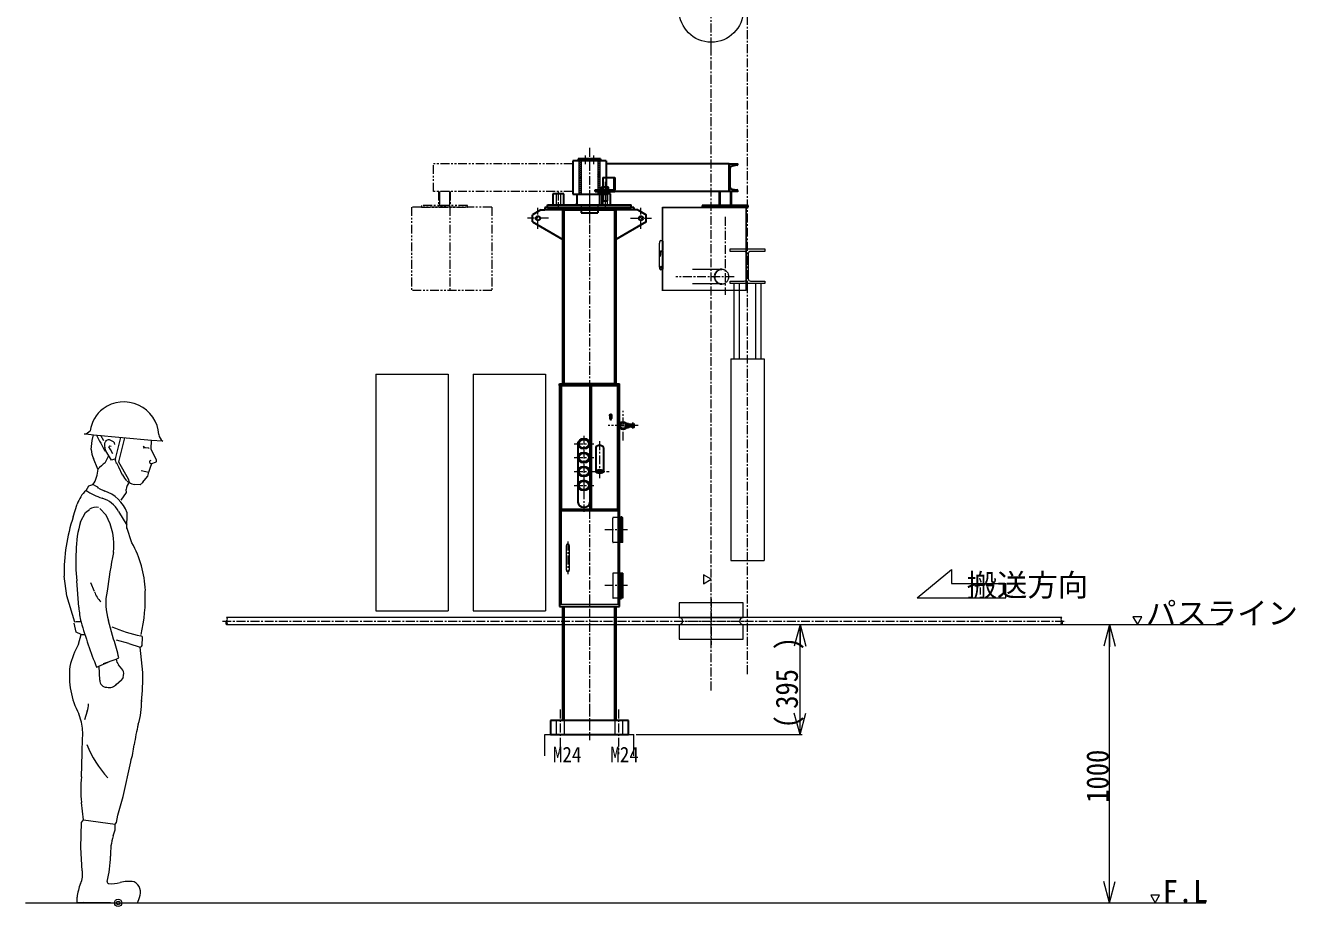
# Model space of a CAD drawing. Header units: millimetres. Extents: x -211 to 45495, y 24 to 52952.
# Drawn here: x -211 to 4352, y 46267 to 49433 of the extents above; entities that cross this region are included whole.
import ezdxf

# ---------------------------------------------------------------- set-up
doc = ezdxf.new("R2010")
doc.units = ezdxf.units.MM
for name, pattern in [('CENTER', [50.7, 31.8, -6.3, 6.3, -6.3]), ('DASHED', [4, 3, -1]), ('PHANTOM', [63.3, 31.8, -6.3, 6.3, -6.3, 6.3, -6.3])]:
    doc.linetypes.add(name, pattern=pattern)
doc.layers.add('Layer2', color=7, linetype='Continuous')
doc.styles.add('ＭＳ 明朝', font='')
doc.styles.get('ＭＳ 明朝').set_extended_font_data('ＭＳ 明朝')
pattern_1 = [(45, (0, 0), (-3.5355339, 3.5355339), [])]
pattern_2 = [(-45, (0, 0), (0.707106781, 0.707106781), [])]
pattern_3 = [(45, (0, 0), (-0.707106781, 0.707106781), [])]

# ---------------------------------------------------------------- blocks, each defined once
blk = doc.blocks.new('BLKF068')
at = {"layer": 'Layer2', "color": 7, "linetype": 'CENTER', "lineweight": 13}
blk.add_line((496.9, 47292.5), (3526.9, 47292.5), dxfattribs=at)
at = {"layer": 'Layer2', "color": 7, "linetype": 'Continuous', "lineweight": 13}
for p, q in [((3511.9, 47305.2), (511.9, 47305.2)), ((511.9, 47279.8), (4091.6, 47279.8))]:
    blk.add_line(p, q, dxfattribs=at)
for centre, start, end in [((516.9, 47286.2), 128.217, 231.783), ((506.9, 47298.9), 308.217, 51.783), ((506.9, 47286.2), 308.217, 51.783), ((3516.9, 47298.9), 128.217, 231.783), ((3516.9, 47286.2), 128.217, 231.783), ((3506.9, 47286.2), 308.217, 51.783)]:
    blk.add_arc(centre, 8.08, start, end, dxfattribs=at)
blk = doc.blocks.new('BLKF070')
at = {"layer": 'Layer2', "color": 7, "linetype": 'CENTER', "lineweight": 13}
for p, q in [((2252.8, 49587), (2252.8, 49847)), ((2382.8, 49717), (2122.8, 49717)), ((2457.8, 49602), (2037.8, 49602)), ((2252.8, 49357), (2252.8, 49617)), ((2382.8, 49487), (2122.8, 49487))]:
    blk.add_line(p, q, dxfattribs=at)
at = {"layer": 'Layer2', "color": 7, "linetype": 'Continuous', "lineweight": 13}
for centre in [(2252.8, 49717), (2252.8, 49487)]:
    blk.add_circle(centre, 115, dxfattribs=at)
blk = doc.blocks.new('BLKF071')
at = {"layer": 'Layer2', "color": 7, "linetype": 'Continuous', "lineweight": 13}
for p, q in [((2367.8, 47357.5), (2137.8, 47357.5)), ((2137.8, 47357.5), (2137.8, 47305.2)), ((2367.8, 47305.2), (2367.8, 47357.5)), ((2137.8, 47305.2), (2367.8, 47305.2)), ((2137.8, 47279.8), (2367.8, 47279.8)), ((2137.8, 47279.8), (2137.8, 47227.5)), ((2367.8, 47227.5), (2367.8, 47279.8)), ((2137.8, 47227.5), (2367.8, 47227.5))]:
    blk.add_line(p, q, dxfattribs=at)
at = {"layer": 'Layer2', "color": 7, "linetype": 'CENTER', "lineweight": 13}
for p, q in [((2252.8, 47372.5), (2252.8, 47207.5)), ((2122.8, 47292.5), (2382.8, 47292.5))]:
    blk.add_line(p, q, dxfattribs=at)
at = {"layer": 'Layer2', "color": 7, "linetype": 'Continuous', "lineweight": 13}
for centre, start, end in [((2137.8, 47292.5), 270, 90), ((2367.8, 47292.5), 90, 270)]:
    blk.add_arc(centre, 12.7, start, end, dxfattribs=at)
blk = doc.blocks.new('FXTIP_ARROW_S')
at = {"color": 0, "linetype": 'Continuous', "lineweight": -2}
for q in [(-1, 0), (-0.966, 0.259), (-0.966, -0.259)]:
    blk.add_line((0, 0), q, dxfattribs=at)
blk = doc.blocks.new('FXTIP_ARROW_E')
at = {"color": 0, "linetype": 'Continuous', "lineweight": -2}
for q in [(-1, 0), (-0.966, 0.259), (-0.966, -0.259)]:
    blk.add_line((0, 0), q, dxfattribs=at)
blk = doc.blocks.new('BLKF073')
at = {"layer": 'Layer2', "color": 6, "linetype": 'Continuous', "lineweight": 13}
for p, q in [((2320.3, 48620.8), (2320.3, 48629.8)), ((2320.3, 48629.8), (2445.3, 48629.8)), ((2371.5, 48620.8), (2320.3, 48620.8)), ((2379.5, 48521.8), (2379.5, 48612.8)), ((2386, 48612.8), (2386, 48521.8)), ((2445.3, 48620.8), (2394, 48620.8)), ((2445.3, 48629.8), (2445.3, 48620.8)), ((2320.3, 48504.8), (2320.3, 48513.8)), ((2320.3, 48513.8), (2371.5, 48513.8)), ((2445.3, 48504.8), (2320.3, 48504.8)), ((2394, 48513.8), (2445.3, 48513.8)), ((2445.3, 48513.8), (2445.3, 48504.8))]:
    blk.add_line(p, q, dxfattribs=at)
for centre, start, end in [((2371.5, 48612.8), 0, 90), ((2394, 48612.8), 90, 180), ((2371.5, 48521.8), 270, 0), ((2394, 48521.8), 180, 270)]:
    blk.add_arc(centre, 8, start, end, dxfattribs=at)
blk = doc.blocks.new('BLKF077')
at = {"layer": 'Layer2', "color": 6, "linetype": 'Continuous', "lineweight": 13}
for p, q in [((1397.8, 48179.8), (1397.8, 47329.8)), ((1397.8, 48179.8), (1657.8, 48179.8)), ((1657.8, 48179.8), (1657.8, 47329.8)), ((1397.8, 47329.8), (1657.8, 47329.8))]:
    blk.add_line(p, q, dxfattribs=at)
blk = doc.blocks.new('BLKF078')
at = {"layer": 'Layer2', "color": 6, "linetype": 'Continuous', "lineweight": 13}
for p, q in [((1047.8, 48179.8), (1047.8, 47329.8)), ((1047.8, 48179.8), (1307.8, 48179.8)), ((1307.8, 48179.8), (1307.8, 47329.8)), ((1047.8, 47329.8), (1307.8, 47329.8))]:
    blk.add_line(p, q, dxfattribs=at)
blk = doc.blocks.new('BLKF080')
at = {"layer": 'Layer2', "color": 7, "linetype": 'Continuous', "lineweight": 13}
for p, q in [((0.1, 47965.7), (8.6, 47965.6)), ((7.7, 47965.6), (22.4, 47976.5)), ((7.7, 47965.6), (33.9, 47961.2)), ((28.7, 47941.6), (33.9, 47961.2)), ((33.9, 47961.2), (242.8, 47941.9)), ((71.6, 47939.7), (60.7, 47958.7)), ((113.1, 47875.2), (132.7, 47952.1)), ((125.8, 47870), (146.3, 47950.8)), ((25.9, 47909.3), (28.7, 47941.6)), ((78.2, 47904.1), (74.5, 47916.5)), ((98.7, 47870.4), (78.2, 47904.1)), ((94.7, 47908.4), (89.1, 47918.6)), ((103.8, 47893.7), (94.7, 47908.4)), ((110.5, 47927.2), (109.4, 47933.2)), ((211.9, 47921.4), (219.2, 47915.9)), ((212.4, 47914.7), (219.2, 47915.9)), ((219.2, 47915.9), (231.2, 47915.1)), ((233.4, 47912.9), (231.2, 47915.1)), ((240.9, 47910.3), (242.8, 47941.9)), ((259.9, 47870.4), (240.9, 47910.3)), ((242.8, 47941.9), (281.4, 47940)), ((50.2, 47838.5), (33.7, 47876.7)), ((76.5, 47860.6), (88.7, 47886.9)), ((113.1, 47875.2), (98.7, 47870.4)), ((124.8, 47845.4), (117.4, 47859.3)), ((125.2, 47863.3), (125.8, 47870)), ((159.3, 47802.5), (125.2, 47863.3)), ((238.7, 47845.9), (243.1, 47858.4)), ((243.1, 47858.4), (257, 47863.8)), ((138.7, 47817.3), (124.8, 47845.4)), ((205.6, 47833.5), (233, 47827.7)), ((210.5, 47789.8), (229.6, 47813.2)), ((229.6, 47813.2), (233, 47827.7)), ((233, 47827.7), (238.7, 47845.9)), ((7.3, 47762.2), (17.8, 47778.3)), ((17.8, 47778.3), (32.1, 47783)), ((45.3, 47775.8), (32.1, 47783)), ((51.6, 47770.5), (74.7, 47759.6)), ((163.2, 47790.9), (159.3, 47802.5)), ((201.9, 47782.4), (181.1, 47783.3)), ((201.9, 47782.4), (212.4, 47791.4)), ((133.7, 47727.4), (152.6, 47754.2)), ((152.6, 47754.2), (151.1, 47765)), ((-38.5, 47666.9), (-24.1, 47712.3)), ((-12.4, 47648.8), (5.3, 47682.8)), ((5.3, 47682.8), (19.8, 47693.9)), ((57, 47696.5), (79.2, 47673.4)), ((124, 47686.3), (154.3, 47636.7)), ((154.1, 47625.5), (155.1, 47681.9)), ((171.9, 47573.6), (154.1, 47628.2)), ((-62, 47383.5), (-70.9, 47453.6)), ((-19.1, 47341.9), (-25.8, 47436.6)), ((37.9, 47398.2), (24.7, 47429.9)), ((-33.5, 47289), (-62, 47383.5)), ((-27.8, 47252.8), (-35.5, 47285.1)), ((106.4, 47227.1), (87.7, 47293.2)), ((-10.2, 47244.5), (-27.8, 47252.8)), ((-19.6, 47209.6), (-10.2, 47244.5)), ((-10.2, 47244.5), (3.4, 47244.7)), ((115.4, 47224.8), (159.6, 47212.8)), ((209.2, 47207.4), (210.5, 47232)), ((161.4, 47211.4), (202, 47199)), ((211.6, 47108.2), (202, 47199)), ((45, 47127), (87.2, 47145.3)), ((45, 47127), (54.7, 47131)), ((56.4, 47080.1), (54.7, 47131)), ((70.3, 47139.5), (115.6, 47155.1)), ((115.6, 47155.1), (124.6, 47160.8)), ((135.3, 47121.4), (124, 47135)), ((134.3, 47080.7), (141.3, 47089.5)), ((141, 47089), (141.7, 47098.4)), ((115.9, 47064.4), (134.6, 47081)), ((-8.5, 46928.7), (-19.1, 46959)), ((2.4, 46939.4), (11.9, 46969.9)), ((-6.1, 46817.4), (-5, 46872.8)), ((-9.2, 46732.5), (-6.1, 46817.4)), ((140, 46661.9), (167.9, 46787.1)), ((-2.4, 46578), (-9.5, 46641.1)), ((121.8, 46595.2), (140, 46661.9)), ((116.8, 46569.3), (121.8, 46595.2)), ((-11.5, 46479.2), (-9.1, 46568.8)), ((-9.1, 46568.8), (-2.4, 46578)), ((-2.4, 46578), (111.8, 46562.2)), ((105, 46520.7), (111.8, 46542.1)), ((111.8, 46562.2), (116.8, 46569.3)), ((111.8, 46542.1), (111.8, 46562.2)), ((-6.1, 46395.7), (-11.5, 46479.2)), ((-24.1, 46283), (-24.9, 46300.4)), ((191.8, 46279), (-2.1, 46281.3)), ((191.8, 46279), (199, 46299.1))]:
    blk.add_line(p, q, dxfattribs=at)
for radius in [13.2, 6.62]:
    blk.add_circle((122.3, 46279.8), radius, dxfattribs=at)
for centre, radius, start, end in [((137.9, 47961.6), 116.5, 126.751, 172.6975), ((143.2, 47953.5), 126.2, 4.0651, 126.4681), ((925.8, 48399.2), 984.1, 206.4981, 210.2562), ((298.7, 47964), 29.6, 183.0521, 236.9176), ((109.3, 47912.2), 83.5, 181.9638, 205.1522), ((99.9, 47924.9), 26.8, 157.3363, 198.3059), ((87.4, 47931.1), 12.7, 72.2391, 152.5226), ((94, 47914.4), 6.39, 61.2805, 139.5063), ((79.6, 47900.6), 44.2, 47.5347, 74.6372), ((129.3, 47771), 104, 120.4894, 139.5205), ((127.1, 47870.4), 14.7, 161.1925, 229.2477), ((242.1, 47865.4), 7.01, 168.3105, 277.555), ((241.9, 47862.3), 8.01, 106.7352, 145.9199), ((256.7, 47867.9), 4.07, 274.4102, 38.8167), ((-55.9, 47842.4), 106.2, 325.9449, 357.9035), ((200.7, 47844), 67.5, 203.2661, 224.9054), ((43.8, 47767.6), 8.4, 20.5099, 79.7601), ((189.8, 47762.7), 38.7, 133.4019, 176.6667), ((166.2, 47808.1), 17.4, 228.8116, 260.0682), ((182.7, 47812.1), 28.8, 227.3935, 266.7741), ((81.1, 47681), 109.8, 132.3078, 163.4522), ((124.2, 47931.3), 205.6, 235.3446, 253.2509), ((34.1, 47636.3), 102.8, 29.1275, 72.5881), ((27.8, 47631.1), 137, 21.7453, 70.8321), ((42.9, 47661.1), 40.2, 77.7672, 125.1216), ((525.4, 47472.1), 596.6, 160.9468, 181.7828), ((329.3, 47543.8), 357.4, 162.828, 180.0077), ((-120.2, 47563.6), 227.7, 353.6744, 28.8445), ((598.3, 47503.6), 627.7, 176.3328, 186.1248), ((-160, 47387.3), 380.7, 2.319, 29.3155), ((1717.2, 47194.9), 1647.3, 167.965, 172.852), ((117.4, 47421.8), 83, 196.5581, 226.6005), ((296.1, 47356.7), 217.8, 168.5283, 196.939), ((-329.6, 47373.4), 549.8, 346.3983, 2.865), ((339.7, 47372.2), 360, 184.8298, 193.3459), ((-21.7, 47169.5), 120.2, 84.702, 95.6259), ((1612.3, 47755.4), 1688.5, 196.033, 201.8521), ((348.4, 47879.6), 656.7, 247.7578, 257.3309), ((-365.7, 47061.2), 500.4, 11.4832, 19.3573), ((204.8, 47233.1), 5.82, 349.286, 94.4415), ((259.6, 47053.4), 320, 150.7957, 166.207), ((201.4, 47207.2), 7.88, 267.3828, 1.8538), ((254.9, 47098.7), 307.6, 174.2224, 207.0201), ((153.1, 47158.9), 37.6, 185.8537, 219.3774), ((120.1, 47104.7), 22.6, 343.8485, 47.6518), ((-892.7, 47102.4), 1104.2, 354.8474, 0.352), ((81.3, 47079.7), 24.9, 179.0376, 270.3591), ((90.4, 47089.4), 35.7, 255.5059, 318.6888), ((-52.8, 46994), 69, 338.2441, 0.64), ((-75.4, 47003.5), 282.5, 343.1322, 0.77), ((-226.6, 46886.7), 222.1, 356.4304, 10.8992), ((896.5, 46744.8), 723.6, 165.8687, 171.7855), ((414.2, 47020.6), 439.5, 202.9711, 221.5064), ((-232.6, 46900.6), 416.2, 344.1762, 352.7724), ((423.5, 46685.7), 435.3, 173.8296, 185.8878), ((302.6, 46456.9), 207.6, 162.0932, 182.6028), ((-367.5, 46461.5), 462.8, 346.8773, 358.2755), ((-82.7, 46382.9), 77.7, 334.3251, 9.4811), ((89.2, 46355.3), 6.04, 170.8427, 264.2899), ((99.7, 46449.6), 100.9, 263.659, 287.2764), ((159.1, 46247.8), 109.5, 79.1332, 105.5731), ((160.5, 46317.3), 42.6, 334.7761, 63.136), ((184.2, 46273.9), 210.8, 159.0881, 172.7824), ((-7.7, 46348.6), 67.6, 255.9699, 274.7412)]:
    blk.add_arc(centre, radius, start, end, dxfattribs=at)
blk = doc.blocks.new('BLKF111')
at = {"layer": 'Layer2', "color": 7, "linetype": 'CENTER', "lineweight": 13}
blk.add_line((1815.3, 48097.2), (1815.3, 46887.2), dxfattribs=at)
at = {"layer": 'Layer2', "color": 3, "linetype": 'Continuous', "lineweight": 25}
for p, q in [((1719.9, 46934.8), (1719.9, 47344.8)), ((1719.9, 47344.8), (1910.6, 47344.8)), ((1910.6, 47344.8), (1910.6, 46934.8)), ((1910.6, 46934.8), (1719.9, 46934.8))]:
    blk.add_line(p, q, dxfattribs=at)
at = {"layer": 'Layer2', "color": 7, "linetype": 'DASHED', "lineweight": 13}
for p, q in [((1725.2, 46934.8), (1725.2, 47344.8)), ((1905.3, 46934.8), (1905.3, 47344.8))]:
    blk.add_line(p, q, dxfattribs=at)
blk = doc.blocks.new('BLKF112')
at = {"layer": 'Layer2', "color": 7, "linetype": 'DASHED', "lineweight": 13}
for p, q in [((1926.3, 47664.8), (1925.8, 47664.3)), ((1925.8, 47664.3), (1925.8, 47647.3)), ((1931.8, 47664.3), (1925.8, 47664.3)), ((1925.8, 47646.8), (1925.8, 47628.8)), ((1931.8, 47664.3), (1931.3, 47664.8)), ((1931.8, 47647.3), (1931.8, 47664.3)), ((1931.8, 47628.8), (1931.8, 47646.8)), ((1925.8, 47628.3), (1925.8, 47611.3)), ((1925.8, 47610.8), (1925.8, 47592.8)), ((1925.8, 47592.3), (1925.8, 47575.3)), ((1931.8, 47611.3), (1931.8, 47628.3)), ((1931.8, 47592.8), (1931.8, 47610.8)), ((1931.8, 47575.3), (1931.8, 47592.3)), ((1925.8, 47575.3), (1926.3, 47574.8)), ((1931.8, 47575.3), (1925.8, 47575.3)), ((1931.3, 47574.8), (1931.8, 47575.3))]:
    blk.add_line(p, q, dxfattribs=at)
at = {"layer": 'Layer2', "color": 7, "linetype": 'Continuous', "lineweight": 13}
for p, q in [((1925.8, 47647.3), (1925.8, 47646.8)), ((1931.8, 47646.8), (1931.8, 47647.3)), ((1925.8, 47628.8), (1925.8, 47628.3)), ((1925.8, 47611.3), (1925.8, 47610.8)), ((1925.8, 47592.8), (1925.8, 47592.3)), ((1931.8, 47628.3), (1931.8, 47628.8)), ((1931.8, 47610.8), (1931.8, 47611.3)), ((1931.8, 47592.3), (1931.8, 47592.8))]:
    blk.add_line(p, q, dxfattribs=at)
at = {"layer": 'Layer2', "color": 7, "linetype": 'CENTER', "lineweight": 13}
blk.add_line((1928.8, 47669.3), (1928.8, 47570.3), dxfattribs=at)
blk = doc.blocks.new('BLKF113')
at = {"layer": 'Layer2', "color": 7, "linetype": 'Continuous', "lineweight": 13}
for p, q in [((1898.8, 47576.8), (1898.8, 47662.8)), ((1922.3, 47664.8), (1900.8, 47664.8)), ((1922.3, 47664.8), (1922.3, 47646.8)), ((1922.3, 47646.8), (1934.8, 47646.8)), ((1934.8, 47628.8), (1934.8, 47646.8)), ((1922.3, 47628.8), (1922.3, 47610.8)), ((1934.8, 47628.8), (1922.3, 47628.8)), ((1922.3, 47610.8), (1934.8, 47610.8)), ((1934.8, 47592.8), (1922.3, 47592.8)), ((1922.3, 47592.8), (1922.3, 47574.8)), ((1934.8, 47592.8), (1934.8, 47610.8)), ((1922.3, 47574.8), (1900.8, 47574.8))]:
    blk.add_line(p, q, dxfattribs=at)
at = {"layer": 'Layer2', "color": 7, "linetype": 'DASHED', "lineweight": 13}
for p, q in [((1922.8, 47646.8), (1922.8, 47628.8)), ((1923.6, 47628.8), (1923.6, 47646.8)), ((1925.8, 47646.8), (1925.8, 47628.8)), ((1931.8, 47628.8), (1931.8, 47646.8)), ((1922.8, 47610.8), (1922.8, 47592.8)), ((1923.6, 47592.8), (1923.6, 47610.8)), ((1925.8, 47610.8), (1925.8, 47592.8)), ((1931.8, 47592.8), (1931.8, 47610.8))]:
    blk.add_line(p, q, dxfattribs=at)
at = {"layer": 'Layer2', "color": 7, "linetype": 'CENTER', "lineweight": 13}
for p, q in [((1928.8, 47628.8), (1928.8, 47646.8)), ((1928.8, 47592.8), (1928.8, 47610.8))]:
    blk.add_line(p, q, dxfattribs=at)
at = {"layer": 'Layer2', "color": 7, "linetype": 'Continuous', "lineweight": 13}
for centre, start, end in [((1900.8, 47662.8), 90, 180), ((1900.8, 47576.8), 180, 270)]:
    blk.add_arc(centre, 2, start, end, dxfattribs=at)
blk = doc.blocks.new('BLKF114')
at = {"layer": 'Layer2', "color": 7, "linetype": 'DASHED', "lineweight": 13}
for p, q in [((1925.8, 47464.3), (1926.3, 47464.8)), ((1925.8, 47447.3), (1925.8, 47464.3)), ((1931.8, 47464.3), (1925.8, 47464.3)), ((1931.3, 47464.8), (1931.8, 47464.3)), ((1931.8, 47464.3), (1931.8, 47447.3)), ((1925.8, 47428.8), (1925.8, 47446.8)), ((1925.8, 47411.3), (1925.8, 47428.3)), ((1925.8, 47392.8), (1925.8, 47410.8)), ((1931.8, 47446.8), (1931.8, 47428.8)), ((1931.8, 47428.3), (1931.8, 47411.3)), ((1931.8, 47410.8), (1931.8, 47392.8)), ((1925.8, 47375.3), (1925.8, 47392.3)), ((1926.3, 47374.8), (1925.8, 47375.3)), ((1931.8, 47375.3), (1925.8, 47375.3)), ((1931.8, 47375.3), (1931.3, 47374.8)), ((1931.8, 47392.3), (1931.8, 47375.3))]:
    blk.add_line(p, q, dxfattribs=at)
at = {"layer": 'Layer2', "color": 7, "linetype": 'CENTER', "lineweight": 13}
blk.add_line((1928.8, 47370.3), (1928.8, 47469.3), dxfattribs=at)
at = {"layer": 'Layer2', "color": 7, "linetype": 'Continuous', "lineweight": 13}
for p, q in [((1925.8, 47446.8), (1925.8, 47447.3)), ((1925.8, 47428.3), (1925.8, 47428.8)), ((1925.8, 47410.8), (1925.8, 47411.3)), ((1931.8, 47447.3), (1931.8, 47446.8)), ((1931.8, 47428.8), (1931.8, 47428.3)), ((1931.8, 47411.3), (1931.8, 47410.8)), ((1925.8, 47392.3), (1925.8, 47392.8)), ((1931.8, 47392.8), (1931.8, 47392.3))]:
    blk.add_line(p, q, dxfattribs=at)
blk = doc.blocks.new('BLKF115')
at = {"layer": 'Layer2', "color": 7, "linetype": 'Continuous', "lineweight": 13}
for p, q in [((1898.8, 47462.8), (1898.8, 47376.8)), ((1922.3, 47464.8), (1900.8, 47464.8)), ((1922.3, 47446.8), (1922.3, 47464.8)), ((1934.8, 47446.8), (1922.3, 47446.8)), ((1922.3, 47428.8), (1934.8, 47428.8)), ((1922.3, 47410.8), (1922.3, 47428.8)), ((1934.8, 47410.8), (1922.3, 47410.8)), ((1934.8, 47446.8), (1934.8, 47428.8)), ((1934.8, 47410.8), (1934.8, 47392.8)), ((1922.3, 47374.8), (1900.8, 47374.8)), ((1922.3, 47392.8), (1934.8, 47392.8)), ((1922.3, 47374.8), (1922.3, 47392.8))]:
    blk.add_line(p, q, dxfattribs=at)
at = {"layer": 'Layer2', "color": 7, "linetype": 'DASHED', "lineweight": 13}
for p, q in [((1922.8, 47428.8), (1922.8, 47446.8)), ((1922.8, 47392.8), (1922.8, 47410.8)), ((1923.6, 47446.8), (1923.6, 47428.8)), ((1923.6, 47410.8), (1923.6, 47392.8)), ((1925.8, 47428.8), (1925.8, 47446.8)), ((1925.8, 47392.8), (1925.8, 47410.8)), ((1931.8, 47446.8), (1931.8, 47428.8)), ((1931.8, 47410.8), (1931.8, 47392.8))]:
    blk.add_line(p, q, dxfattribs=at)
at = {"layer": 'Layer2', "color": 7, "linetype": 'CENTER', "lineweight": 13}
for p, q in [((1928.8, 47446.8), (1928.8, 47428.8)), ((1928.8, 47410.8), (1928.8, 47392.8))]:
    blk.add_line(p, q, dxfattribs=at)
at = {"layer": 'Layer2', "color": 7, "linetype": 'Continuous', "lineweight": 13}
for centre, start, end in [((1900.8, 47462.8), 90, 180), ((1900.8, 47376.8), 180, 270)]:
    blk.add_arc(centre, 2, start, end, dxfattribs=at)
blk = doc.blocks.new('BLKF116')
at = {"layer": 'Layer2', "color": 7, "linetype": 'CENTER', "lineweight": 13}
blk.add_line((1815.3, 48817.5), (1815.3, 48097.2), dxfattribs=at)
at = {"layer": 'Layer2', "color": 3, "linetype": 'Continuous', "lineweight": 25}
for p, q in [((1719.9, 48144.8), (1719.9, 48769.8)), ((1719.9, 48769.8), (1910.6, 48769.8)), ((1910.6, 48769.8), (1910.6, 48144.8)), ((1910.6, 48144.8), (1719.9, 48144.8))]:
    blk.add_line(p, q, dxfattribs=at)
at = {"layer": 'Layer2', "color": 7, "linetype": 'DASHED', "lineweight": 13}
for p, q in [((1725.2, 48144.8), (1725.2, 48769.8)), ((1905.3, 48144.8), (1905.3, 48769.8))]:
    blk.add_line(p, q, dxfattribs=at)
blk = doc.blocks.new('BLKF117')
at = {"layer": 'Layer2', "color": 3, "linetype": 'Continuous', "lineweight": 25}
for p, q in [((1950, 47987.3), (1950, 48002.3)), ((1950, 48002.3), (1955.9, 48002.3)), ((1955.9, 47998.6), (1950, 47998.6)), ((1955.9, 48002.3), (1956.5, 48001.3)), ((1956.5, 48001.3), (1956.5, 47988.3)), ((1955.9, 47991.1), (1950, 47991.1)), ((1955.9, 47987.3), (1950, 47987.3)), ((1956.5, 47988.3), (1955.9, 47987.3))]:
    blk.add_line(p, q, dxfattribs=at)
at = {"layer": 'Layer2', "color": 7, "linetype": 'CENTER', "lineweight": 13}
blk.add_line((1958.5, 47994.8), (1948, 47994.8), dxfattribs=at)
at = {"layer": 'Layer2', "color": 3, "linetype": 'Continuous', "lineweight": 25}
for centre, radius, start, end in [((1953.2, 48000.5), 3.32, 325.6158, 34.3842), ((1944.1, 47994.8), 12.4, 342.412, 17.588), ((1953.2, 47989.2), 3.32, 325.6158, 34.3842)]:
    blk.add_arc(centre, radius, start, end, dxfattribs=at)
blk = doc.blocks.new('BLKF118')
at = {"layer": 'Layer2', "color": 3, "linetype": 'Continuous', "lineweight": 25}
for p, q in [((1945, 47998.8), (1943.8, 47997.6)), ((1943.8, 47997.6), (1943.8, 47992)), ((1968.8, 47998.8), (1945, 47998.8)), ((1945, 47998.8), (1945, 47990.8)), ((1967.2, 47998.8), (1967.2, 47990.8)), ((1973.7, 48002.3), (1968.8, 48002.3)), ((1968.8, 48002.3), (1968.8, 47987.3)), ((1973.7, 47998.6), (1968.8, 47998.6)), ((1973.7, 48002.3), (1974.3, 48001.3)), ((1974.3, 48001.3), (1974.3, 47988.3)), ((1945, 47990.8), (1943.8, 47992)), ((1968.8, 47990.8), (1945, 47990.8)), ((1973.7, 47991.1), (1968.8, 47991.1)), ((1973.7, 47987.3), (1968.8, 47987.3)), ((1974.3, 47988.3), (1973.7, 47987.3))]:
    blk.add_line(p, q, dxfattribs=at)
at = {"layer": 'Layer2', "color": 7, "linetype": 'DASHED', "lineweight": 13}
for p, q in [((1967.2, 47998), (1944.2, 47998)), ((1968.8, 47998.8), (1967.2, 47998)), ((1967.2, 47991.6), (1944.2, 47991.6)), ((1968.8, 47990.8), (1967.2, 47991.6))]:
    blk.add_line(p, q, dxfattribs=at)
at = {"layer": 'Layer2', "color": 7, "linetype": 'CENTER', "lineweight": 13}
blk.add_line((1976.3, 47994.8), (1941.8, 47994.8), dxfattribs=at)
at = {"layer": 'Layer2', "color": 3, "linetype": 'Continuous', "lineweight": 25}
for centre, radius, start, end in [((1971, 48000.5), 3.32, 325.6158, 34.3842), ((1961.9, 47994.8), 12.4, 342.412, 17.588), ((1971, 47989.2), 3.32, 325.6158, 34.3842)]:
    blk.add_arc(centre, radius, start, end, dxfattribs=at)
blk = doc.blocks.new('BLKF119')
at = {"layer": 'Layer2', "color": 7, "linetype": 'CENTER', "lineweight": 13}
for p, q in [((2000.3, 48702.3), (2000.3, 48777.3)), ((1962.8, 48739.8), (2037.8, 48739.8))]:
    blk.add_line(p, q, dxfattribs=at)
at = {"layer": 'Layer2', "color": 3, "linetype": 'Continuous', "lineweight": 25}
for p, q in [((2019.3, 48727.3), (1910.6, 48664)), ((1989.3, 48769.8), (1975.3, 48769.8)), ((1989.3, 48769.8), (2019.3, 48752.3)), ((2019.3, 48727.3), (2019.3, 48752.3))]:
    blk.add_line(p, q, dxfattribs=at)
blk.add_circle((2000.3, 48739.8), 7.5, dxfattribs=at)
blk = doc.blocks.new('BLKF121')
at = {"layer": 'Layer2', "color": 7, "linetype": 'PHANTOM', "lineweight": 13}
for p, q in [((1376.9, 48785.8), (1211.9, 48785.8)), ((1211.9, 48785.8), (1211.9, 48779.8)), ((1211.9, 48779.8), (1376.9, 48779.8)), ((1376.9, 48779.8), (1376.9, 48785.8))]:
    blk.add_line(p, q, dxfattribs=at)
blk = doc.blocks.new('BLKF120')
at = {"layer": 'Layer2', "color": 7, "linetype": 'PHANTOM', "lineweight": 13}
for p, q in [((1755.3, 48935.8), (1255.2, 48935.8)), ((1255.2, 48835.8), (1255.2, 48935.8)), ((1755.3, 48835.8), (1255.2, 48835.8)), ((1273, 48835.8), (1273, 48785.8)), ((1315.7, 48835.8), (1315.7, 48785.8)), ((1464.5, 48779.8), (1176.4, 48779.8)), ((1176.4, 48779.8), (1176.4, 48479.8)), ((1273, 48785.8), (1315.7, 48785.8)), ((1314.5, 48779.8), (1314.5, 48479.8)), ((1464.5, 48779.8), (1464.5, 48479.8)), ((1464.5, 48479.8), (1176.4, 48479.8))]:
    blk.add_line(p, q, dxfattribs=at)
at = {"layer": 'Layer2', "color": 7, "linetype": 'DASHED', "lineweight": 13}
for p, q in [((1276.5, 48835.8), (1276.5, 48785.8)), ((1312.2, 48835.8), (1312.2, 48785.8))]:
    blk.add_line(p, q, dxfattribs=at)
at = {"layer": 'Layer2', "color": 7, "linetype": 'PHANTOM', "lineweight": 13}
blk.add_blockref('BLKF121', (0, 0), dxfattribs=at)
blk = doc.blocks.new('BLKF122')
at = {"layer": 'Layer2', "color": 3, "linetype": 'Continuous', "lineweight": 25}
for p, q in [((1883.9, 48851.8), (1858.9, 48851.8)), ((1858.9, 48851.8), (1858.9, 48841.8)), ((1883.9, 48841.8), (1858.9, 48841.8)), ((1863.9, 48841.8), (1863.9, 48801.8)), ((1878.9, 48841.8), (1878.9, 48801.8)), ((1883.9, 48841.8), (1883.9, 48851.8)), ((1863.9, 48801.8), (1878.9, 48801.8))]:
    blk.add_line(p, q, dxfattribs=at)
at = {"layer": 'Layer2', "color": 7, "linetype": 'CENTER', "lineweight": 13}
blk.add_line((1871.4, 48861.8), (1871.4, 48791.8), dxfattribs=at)
blk = doc.blocks.new('BLKF123')
at = {"layer": 'Layer2', "color": 6, "linetype": 'Continuous', "lineweight": 20}
for p, q in [((2077.8, 48479.8), (2077.8, 48779.8)), ((2077.8, 48779.8), (2377.8, 48779.8)), ((2078.8, 48480.8), (2078.8, 48778.8)), ((2078.8, 48778.8), (2376.8, 48778.8)), ((2376.8, 48778.8), (2376.8, 48480.8)), ((2377.8, 48779.8), (2377.8, 48479.8)), ((2066.8, 48606.9), (2066.8, 48650.8)), ((2072, 48659.8), (2076.8, 48659.8)), ((2078.8, 48657.8), (2078.8, 48624.6)), ((2066.8, 48601.8), (2066.8, 48606.9)), ((2066.8, 48563.8), (2066.8, 48600.6)), ((2068.1, 48603.7), (2068.6, 48603.9)), ((2068.7, 48606.5), (2070.4, 48607)), ((2070.4, 48622.4), (2070.4, 48607)), ((2070.4, 48622.4), (2076.5, 48622.4)), ((2070.4, 48604.2), (2070.4, 48607)), ((2070.6, 48604.3), (2070.6, 48622.4)), ((2070.6, 48620.7), (2076.5, 48620.7)), ((2078.6, 48622.6), (2078.6, 48623.7)), ((2078.6, 48622.6), (2078.6, 48563.8)), ((2073.2, 48566.6), (2069.9, 48564.3)), ((2076.6, 48554.8), (2072, 48554.8)), ((2078.6, 48563.8), (2078.6, 48557.8)), ((2078.6, 48557.8), (2078.6, 48556.8)), ((2377.8, 48479.8), (2077.8, 48479.8)), ((2376.8, 48480.8), (2078.8, 48480.8))]:
    blk.add_line(p, q, dxfattribs=at)
for centre, radius, start, end in [((2376.8, 48778.8), 0.25, 0, 180), ((2376.8, 48778.8), 0.25, 180, 0), ((2377.8, 48779.8), 0.25, 0, 180), ((2377.8, 48779.8), 0.25, 180, 0), ((2081.8, 48650.8), 15, 152.9643, 180), ((2072, 48655.8), 4, 90, 152.9643), ((2076.8, 48657.8), 2, 0, 90), ((2067.4, 48607.3), 0.706, 211.3114, 261.0767), ((2071.6, 48600.7), 4.86, 154.9894, 181.0138), ((2068.8, 48601.8), 2, 180, 193.1795), ((2069.1, 48602), 1.98, 117.7636, 157.7603), ((2068.5, 48611.3), 4.84, 255.5589, 267.4061), ((2068.4, 48607.7), 1.24, 263.0631, 286.0169), ((2044.4, 48736.6), 134.9, 280.3328, 281.1889), ((2076.5, 48624.7), 2.32, 271.8284, 358.7534), ((2076.5, 48623), 2.32, 271.8284, 335.6879), ((2081.8, 48563.8), 15, 180, 207.0357), ((2072, 48558.8), 4, 207.0357, 270), ((2072.7, 48563.8), 2.8, 0, 180), ((2072.7, 48563.8), 2.8, 180, 0), ((2076.6, 48556.8), 2, 270, 0), ((2077.8, 48479.8), 0.25, 0, 180), ((2077.8, 48479.8), 0.25, 180, 0), ((2078.8, 48480.8), 0.25, 0, 180), ((2078.8, 48480.8), 0.25, 180, 0)]:
    blk.add_arc(centre, radius, start, end, dxfattribs=at)
blk = doc.blocks.new('BLKF124')
at = {"layer": 'Layer2', "color": 3, "linetype": 'Continuous', "lineweight": 25}
for p, q in [((2385.3, 48785.8), (2220.3, 48785.8)), ((2220.3, 48785.8), (2220.3, 48779.8)), ((2220.3, 48779.8), (2385.3, 48779.8)), ((2385.3, 48779.8), (2385.3, 48785.8))]:
    blk.add_line(p, q, dxfattribs=at)
blk = doc.blocks.new('BLKF125')
at = {"layer": 'Layer2', "color": 3, "linetype": 'Continuous', "lineweight": 25}
for p, q in [((2317, 48835.8), (2317, 48935.8)), ((2317, 48935.8), (2348.4, 48935.8)), ((2320.2, 48919), (2320.2, 48852.6)), ((2344.7, 48930), (2327.5, 48927)), ((2348.4, 48935.8), (2348.4, 48934)), ((2348.4, 48835.8), (2317, 48835.8)), ((2327.5, 48844.7), (2344.7, 48841.7)), ((2348.4, 48837.7), (2348.4, 48835.8))]:
    blk.add_line(p, q, dxfattribs=at)
for centre, radius, start, end in [((2328.2, 48919), 8, 95, 180), ((2344.4, 48934), 4, 275, 0), ((2328.2, 48852.6), 8, 180, 265), ((2344.4, 48837.7), 4, 0, 85)]:
    blk.add_arc(centre, radius, start, end, dxfattribs=at)
blk = doc.blocks.new('BLKF127')
at = {"layer": 'Layer2', "color": 3, "linetype": 'Continuous', "lineweight": 25}
for p, q in [((1863.9, 48885.8), (1906.6, 48885.8)), ((1863.9, 48885.8), (1863.9, 48841.8)), ((1902.8, 48885.8), (1902.8, 48841.8)), ((1906.6, 48885.8), (1906.6, 48841.8)), ((1836.3, 48841.8), (1906.6, 48841.8)), ((1836.3, 48835.8), (1836.3, 48841.8)), ((1836.3, 48835.8), (1906.6, 48835.8)), ((1875.2, 48841.8), (1875.2, 48835.8)), ((1906.6, 48835.8), (1906.6, 48841.8))]:
    blk.add_line(p, q, dxfattribs=at)
blk = doc.blocks.new('BLKF126')
at = {"layer": 'Layer2', "color": 7, "linetype": 'CENTER', "lineweight": 13}
blk.add_line((1871.4, 48870.2), (1871.4, 48816.2), dxfattribs=at)
at = {"layer": 'Layer2', "color": 7, "linetype": 'DASHED', "lineweight": 13}
for p, q in [((1863.9, 48841.8), (1863.9, 48835.8)), ((1878.9, 48841.8), (1878.9, 48835.8))]:
    blk.add_line(p, q, dxfattribs=at)
at = {"layer": 'Layer2', "color": 3, "linetype": 'Continuous', "lineweight": 25}
blk.add_blockref('BLKF127', (0, 0), dxfattribs=at)
blk = doc.blocks.new('BLKF128')
at = {"layer": 'Layer2', "color": 3, "linetype": 'Continuous', "lineweight": 25}
for p, q in [((1891.4, 48827.8), (1851.4, 48827.8)), ((1851.4, 48827.8), (1851.4, 48787.8)), ((1891.4, 48787.8), (1891.4, 48827.8)), ((1851.4, 48787.8), (1891.4, 48787.8))]:
    blk.add_line(p, q, dxfattribs=at)
at = {"layer": 'Layer2', "color": 7, "linetype": 'DASHED', "lineweight": 13}
for p, q in [((1863.9, 48827.8), (1863.9, 48787.8)), ((1878.9, 48827.8), (1878.9, 48787.8))]:
    blk.add_line(p, q, dxfattribs=at)
at = {"layer": 'Layer2', "color": 7, "linetype": 'CENTER', "lineweight": 13}
blk.add_line((1871.4, 48835.8), (1871.4, 48779.8), dxfattribs=at)
blk = doc.blocks.new('BLKF129')
at = {"layer": 'Layer2', "color": 3, "linetype": 'Continuous', "lineweight": 25}
for p, q in [((1723.5, 48827.8), (1683.5, 48827.8)), ((1683.5, 48827.8), (1683.5, 48787.8)), ((1723.5, 48787.8), (1723.5, 48827.8)), ((1683.5, 48787.8), (1723.5, 48787.8))]:
    blk.add_line(p, q, dxfattribs=at)
at = {"layer": 'Layer2', "color": 7, "linetype": 'DASHED', "lineweight": 13}
for p, q in [((1696, 48827.8), (1696, 48787.8)), ((1711, 48827.8), (1711, 48787.8))]:
    blk.add_line(p, q, dxfattribs=at)
at = {"layer": 'Layer2', "color": 7, "linetype": 'CENTER', "lineweight": 13}
blk.add_line((1703.5, 48835.8), (1703.5, 48779.8), dxfattribs=at)
blk = doc.blocks.new('BLKF130')
at = {"layer": 'Layer2', "color": 7, "linetype": 'CENTER', "lineweight": 13}
for p, q in [((1630.3, 48702.3), (1630.3, 48777.3)), ((1667.8, 48739.8), (1592.8, 48739.8))]:
    blk.add_line(p, q, dxfattribs=at)
at = {"layer": 'Layer2', "color": 3, "linetype": 'Continuous', "lineweight": 25}
for p, q in [((1641.3, 48769.8), (1611.3, 48752.3)), ((1611.3, 48727.3), (1611.3, 48752.3)), ((1611.3, 48727.3), (1719.9, 48664)), ((1641.3, 48769.8), (1655.3, 48769.8))]:
    blk.add_line(p, q, dxfattribs=at)
blk.add_circle((1630.3, 48739.8), 7.5, dxfattribs=at)
blk = doc.blocks.new('BLKF110')
at = {"layer": 'Layer2', "linetype": 'Continuous', "lineweight": 13}
h = blk.add_hatch(dxfattribs=at)
h.set_pattern_fill('_USER', scale=5, angle=45, style=0, pattern_type=0)
h.set_pattern_definition(pattern_1)
h.paths.add_polyline_path([(1785.3, 48945.8), (1785.3, 48825.8), (1777.8, 48825.8), (1777.8, 48945.8)])
h = blk.add_hatch(dxfattribs=at)
h.set_pattern_fill('_USER', scale=5, angle=45, style=0, pattern_type=0)
h.set_pattern_definition(pattern_1)
h.paths.add_polyline_path([(1845.3, 48945.8), (1845.3, 48825.8), (1852.8, 48825.8), (1852.8, 48945.8)])
at = {"layer": 'Layer2', "linetype": 'Continuous', "lineweight": 20}
h = blk.add_hatch(dxfattribs=at)
h.set_pattern_fill('_USER', color=6, angle=45, style=0, pattern_type=0)
h.set_pattern_definition(pattern_3)
h.paths.add_polyline_path([(1770.3, 48793.8), (1764.3, 48787.8), (1770.3, 48787.8)])
h = blk.add_hatch(dxfattribs=at)
h.set_pattern_fill('_USER', color=6, angle=-45, style=0, pattern_type=0)
h.set_pattern_definition(pattern_2)
h.paths.add_polyline_path([(1785.3, 48778.8), (1785.3, 48772.8), (1779.3, 48778.8)])
h = blk.add_hatch(dxfattribs=at)
h.set_pattern_fill('_USER', color=6, angle=-45, style=0, pattern_type=0)
h.set_pattern_definition(pattern_2)
h.paths.add_polyline_path([(1845.3, 48778.8), (1845.3, 48772.8), (1851.3, 48778.8)])
h = blk.add_hatch(dxfattribs=at)
h.set_pattern_fill('_USER', color=6, angle=45, style=0, pattern_type=0)
h.set_pattern_definition(pattern_3)
h.paths.add_polyline_path([(1860.3, 48793.8), (1866.3, 48787.8), (1860.3, 48787.8)])
at = {"layer": 'Layer2', "color": 7, "linetype": 'CENTER', "lineweight": 13}
for p, q in [((1800.3, 48964.8), (1800.3, 48934.4)), ((1815.3, 48992.8), (1815.3, 48720.8)), ((1830.3, 48964.8), (1830.3, 48934.4)), ((1936.4, 47941.2), (1936.4, 48048.4)), ((1885.1, 48032.3), (1897.9, 48032.3)), ((1891.8, 48038.7), (1891.8, 48013.1)), ((1795.4, 47958.6), (1795.4, 47750.6)), ((1990, 47994.8), (1882.8, 47994.8)), ((1760.4, 47929.8), (1830.7, 47929.8)), ((1851.8, 47938.4), (1851.8, 47805.6)), ((1760.4, 47879.8), (1830.7, 47879.8)), ((1760.4, 47829.8), (1830.7, 47829.8)), ((1826.2, 47829.8), (1886.2, 47829.8)), ((1760.4, 47779.8), (1830.7, 47779.8)), ((1795.4, 47812.6), (1795.4, 47684.6)), ((1928.8, 47647.3), (1928.8, 47664.8)), ((1952.3, 47619.8), (1870.8, 47619.8)), ((1928.8, 47611.3), (1928.8, 47628.3)), ((1928.8, 47574.8), (1928.8, 47592.3)), ((1737.8, 47578.3), (1737.8, 47461.3)), ((1928.8, 47464.8), (1928.8, 47447.3)), ((1952.3, 47419.8), (1870.8, 47419.8)), ((1928.8, 47428.3), (1928.8, 47411.3)), ((1928.8, 47392.3), (1928.8, 47374.8)), ((1815.3, 46994.8), (1815.3, 46864.8)), ((1710.3, 46974.8), (1710.3, 46814.8)), ((1920.3, 46974.8), (1920.3, 46814.8))]:
    blk.add_line(p, q, dxfattribs=at)
at = {"layer": 'Layer2', "color": 3, "linetype": 'Continuous', "lineweight": 25}
for p, q in [((1875.3, 48945.8), (1755.3, 48945.8)), ((1755.3, 48945.8), (1755.3, 48825.8)), ((1855.3, 48952.8), (1775.3, 48952.8)), ((1775.3, 48952.8), (1775.3, 48946.8)), ((1855.3, 48946.8), (1775.3, 48946.8)), ((1785.3, 48945.8), (1785.3, 48946.8)), ((1845.3, 48945.8), (1845.3, 48946.8)), ((1855.3, 48952.8), (1855.3, 48946.8)), ((1875.3, 48945.8), (1875.3, 48841.8)), ((2317, 48935.8), (1875.3, 48935.8)), ((2317, 48935.8), (2317, 48835.8)), ((1755.3, 48825.8), (1875.3, 48825.8)), ((1770.3, 48825.8), (1770.3, 48787.8)), ((1860.3, 48825.8), (1860.3, 48787.8)), ((2317, 48835.8), (1875.3, 48835.8)), ((1875.3, 48835.8), (1875.3, 48825.8)), ((2281.4, 48835.8), (2281.4, 48785.8)), ((2324.1, 48835.8), (2324.1, 48785.8)), ((1975.3, 48778.8), (1655.3, 48778.8)), ((1655.3, 48778.8), (1655.3, 48769.8)), ((1665.3, 48787.8), (1965.3, 48787.8)), ((1665.3, 48778.8), (1665.3, 48787.8)), ((1665.3, 48778.8), (1965.3, 48778.8)), ((1785.3, 48778.8), (1785.3, 48758.8)), ((1845.3, 48778.8), (1845.3, 48758.8)), ((1965.3, 48778.8), (1965.3, 48787.8)), ((1975.3, 48778.8), (1975.3, 48769.8)), ((2281.4, 48785.8), (2324.1, 48785.8)), ((1975.3, 48769.8), (1655.3, 48769.8)), ((1785.3, 48758.8), (1845.3, 48758.8)), ((1707.8, 48144.8), (1922.8, 48144.8)), ((1707.8, 48138.8), (1707.8, 48144.8)), ((1707.8, 48138.8), (1707.8, 47344.8)), ((1707.8, 48138.8), (1922.8, 48138.8)), ((1713.8, 48138.8), (1713.8, 47694.8)), ((1816.8, 48138.8), (1816.8, 47694.8)), ((1916.8, 47694.8), (1916.8, 48138.8)), ((1922.8, 48138.8), (1922.8, 48144.8)), ((1922.8, 47344.8), (1922.8, 48138.8)), ((1888.8, 48032.3), (1888.8, 48019.8)), ((1894.8, 48032.3), (1894.8, 48019.8)), ((1774.1, 47929.8), (1774.1, 47779.8)), ((1816.8, 47929.8), (1816.8, 47779.8)), ((1838.2, 47916.4), (1838.2, 47829.8)), ((1865.4, 47916.4), (1865.4, 47829.8)), ((1774.1, 47779.8), (1774.1, 47719.8)), ((1816.8, 47779.8), (1816.8, 47719.8)), ((1707.8, 47694.8), (1922.8, 47694.8)), ((1707.8, 47344.8), (1922.8, 47344.8)), ((1955.3, 46934.8), (1675.3, 46934.8)), ((1675.3, 46934.8), (1675.3, 46884.8)), ((1955.3, 46884.8), (1955.3, 46934.8)), ((1675.3, 46884.8), (1955.3, 46884.8))]:
    blk.add_line(p, q, dxfattribs=at)
at = {"layer": 'Layer2', "color": 7, "linetype": 'Continuous', "lineweight": 13}
for p, q in [((1777.8, 48945.8), (1777.8, 48825.8)), ((1785.3, 48945.8), (1785.3, 48825.8)), ((1845.3, 48945.8), (1845.3, 48825.8)), ((1852.8, 48945.8), (1852.8, 48825.8)), ((1934.8, 47664.8), (1922.8, 47664.8)), ((1922.8, 47664.8), (1922.8, 47647.3)), ((1934.8, 47647.3), (1922.8, 47647.3)), ((1934.8, 47647.3), (1934.8, 47664.8)), ((1922.8, 47628.3), (1922.8, 47611.3)), ((1922.8, 47628.3), (1934.8, 47628.3)), ((1934.8, 47611.3), (1922.8, 47611.3)), ((1922.8, 47592.3), (1922.8, 47574.8)), ((1922.8, 47592.3), (1934.8, 47592.3)), ((1934.8, 47611.3), (1934.8, 47628.3)), ((1934.8, 47574.8), (1934.8, 47592.3)), ((1731.3, 47563.3), (1731.3, 47476.3)), ((1744.3, 47476.3), (1744.3, 47563.3)), ((1934.8, 47574.8), (1922.8, 47574.8)), ((1934.8, 47464.8), (1922.8, 47464.8)), ((1922.8, 47447.3), (1922.8, 47464.8)), ((1934.8, 47464.8), (1934.8, 47447.3)), ((1922.8, 47447.3), (1934.8, 47447.3)), ((1934.8, 47428.3), (1922.8, 47428.3)), ((1922.8, 47411.3), (1922.8, 47428.3)), ((1922.8, 47411.3), (1934.8, 47411.3)), ((1934.8, 47428.3), (1934.8, 47411.3)), ((1934.8, 47392.3), (1922.8, 47392.3)), ((1922.8, 47374.8), (1922.8, 47392.3)), ((1934.8, 47374.8), (1922.8, 47374.8)), ((1934.8, 47392.3), (1934.8, 47374.8)), ((1655.3, 46808.8), (1655.3, 46884.8)), ((1655.3, 46884.8), (1975.3, 46884.8)), ((1975.3, 46808.8), (1975.3, 46884.8))]:
    blk.add_line(p, q, dxfattribs=at)
at = {"layer": 'Layer2', "color": 7, "linetype": 'DASHED', "lineweight": 13}
for p, q in [((2284.9, 48835.8), (2284.9, 48785.8)), ((2320.6, 48835.8), (2320.6, 48785.8)), ((1750.3, 48778.8), (1750.3, 48769.8)), ((1785.3, 48787.8), (1785.3, 48778.8)), ((1845.3, 48787.8), (1845.3, 48778.8)), ((1880.3, 48778.8), (1880.3, 48769.8)), ((1822.8, 48138.8), (1822.8, 47694.8)), ((1713.8, 47694.8), (1713.8, 47353.8)), ((1713.8, 47688.8), (1916.8, 47688.8)), ((1916.8, 47694.8), (1916.8, 47353.8)), ((1925.8, 47664.8), (1925.8, 47647.3)), ((1931.8, 47647.3), (1931.8, 47664.8)), ((1925.8, 47628.3), (1925.8, 47611.3)), ((1925.8, 47592.3), (1925.8, 47574.8)), ((1931.8, 47611.3), (1931.8, 47628.3)), ((1931.8, 47574.8), (1931.8, 47592.3)), ((1925.8, 47447.3), (1925.8, 47464.8)), ((1931.8, 47464.8), (1931.8, 47447.3)), ((1925.8, 47411.3), (1925.8, 47428.3)), ((1931.8, 47428.3), (1931.8, 47411.3)), ((1925.8, 47374.8), (1925.8, 47392.3)), ((1931.8, 47392.3), (1931.8, 47374.8)), ((1707.8, 47353.8), (1922.8, 47353.8)), ((1696.3, 46934.8), (1696.3, 46884.8)), ((1724.3, 46934.8), (1724.3, 46884.8)), ((1906.3, 46934.8), (1906.3, 46884.8)), ((1934.3, 46934.8), (1934.3, 46884.8))]:
    blk.add_line(p, q, dxfattribs=at)
at = {"layer": 'Layer2', "color": 6, "linetype": 'Continuous', "lineweight": 20}
for p, q in [((1770.3, 48793.8), (1764.3, 48787.8)), ((1785.3, 48772.8), (1779.3, 48778.8)), ((1845.3, 48772.8), (1851.3, 48778.8)), ((1860.3, 48793.8), (1866.3, 48787.8))]:
    blk.add_line(p, q, dxfattribs=at)
at = {"layer": 'Layer2', "color": 3, "linetype": 'Continuous', "lineweight": 25}
for radius in [13.6, 10.8]:
    blk.add_circle((1936.4, 47994.8), radius, dxfattribs=at)
at = {"layer": 'Layer2', "color": 7, "linetype": 'Continuous', "lineweight": 13}
for centre, start, end in [((1737.8, 47563.3), 0, 180), ((1737.8, 47476.3), 180, 0)]:
    blk.add_arc(centre, 6.5, start, end, dxfattribs=at)
at = {"layer": 'Layer2', "color": 3, "linetype": 'Continuous', "lineweight": 25}
for centre, major_axis, ratio in [((1891.8, 48032.3), (3, 0), 0.866025), ((1795.4, 47929.8), (21.3, 0), 0.866025), ((1795.4, 47929.8), (17.9, 0), 0.866025), ((1795.4, 47879.8), (21.3, 0), 0.866025), ((1795.4, 47879.8), (17.9, 0), 0.866025), ((1795.4, 47829.8), (21.3, 0), 0.866025), ((1795.4, 47829.8), (17.9, 0), 0.866025), ((1851.8, 47829.8), (13.6, 0), 0.5), ((1851.8, 47829.8), (10.8, 0), 0.5), ((1795.4, 47779.8), (21.3, 0), 0.866025), ((1795.4, 47779.8), (17.9, 0), 0.866025)]:
    blk.add_ellipse(centre, major_axis=major_axis, ratio=ratio, dxfattribs=at)
for centre, major_axis, ratio, start_param, end_param in [((1891.8, 48019.8), (3, 0), 0.866025, 3.141593, 6.283185), ((1851.8, 47916.4), (13.6, 0), 0.5, 0, 3.141593), ((1795.4, 47719.8), (21.3, 0), 0.866025, 3.141593, 6.283185)]:
    blk.add_ellipse(centre, major_axis=major_axis, ratio=ratio, start_param=start_param, end_param=end_param, dxfattribs=at)
at = {"layer": 'Layer2', "color": 7, "linetype": 'PHANTOM', "lineweight": 13}
blk.add_blockref('BLKF120', (0, 0), dxfattribs=at)
at = {"layer": 'Layer2', "color": 3, "linetype": 'Continuous', "lineweight": 25}
for name in ['BLKF125', 'BLKF129', 'BLKF116', 'BLKF128', 'BLKF122', 'BLKF130', 'BLKF119', 'BLKF124', 'BLKF111', 'BLKF118', 'BLKF117']:
    blk.add_blockref(name, (0, 0), dxfattribs=at)
at = {"layer": 'Layer2', "color": 7, "linetype": 'DASHED', "lineweight": 13}
for name in ['BLKF126', 'BLKF112', 'BLKF114']:
    blk.add_blockref(name, (0, 0), dxfattribs=at)
at = {"layer": 'Layer2', "color": 6, "linetype": 'Continuous', "lineweight": 20}
blk.add_blockref('BLKF123', (0, 0), dxfattribs=at)
at = {"layer": 'Layer2', "color": 7, "linetype": 'Continuous', "lineweight": 13}
for name in ['BLKF113', 'BLKF115']:
    blk.add_blockref(name, (0, 0), dxfattribs=at)

msp = doc.modelspace()

# ---------------------------------------------------------------- linework, layer by layer
at = {"layer": 'Layer2', "color": 7, "linetype": 'CENTER', "lineweight": 13}
for p, q in [((2382.8, 47102.2), (2382.8, 52952.2)), ((2252.8, 47043), (2252.8, 49357)), ((2302.8, 48744.8), (2302.8, 48464.8)), ((2335.3, 48529.8), (2125.3, 48529.8))]:
    msp.add_line(p, q, dxfattribs=at)
at = {"layer": 'Layer2', "color": 7, "linetype": 'DASHED', "lineweight": 13}
for p, q in [((2290.3, 48555.8), (2185.3, 48555.8)), ((2290.3, 48503.9), (2185.3, 48503.9))]:
    msp.add_line(p, q, dxfattribs=at)
at = {"layer": 'Layer2', "color": 6, "linetype": 'Continuous', "lineweight": 13}
for p, q in [((2334.3, 48504.8), (2334.3, 48234.8)), ((2353.3, 48504.8), (2353.3, 48234.8)), ((2412.2, 48504.8), (2412.2, 48234.8)), ((2431.3, 48504.8), (2431.3, 48234.8)), ((2322.8, 48234.8), (2322.8, 47509.8)), ((2322.8, 48234.8), (2442.8, 48234.8)), ((2442.8, 48234.8), (2442.8, 47509.8)), ((2322.8, 47509.8), (2442.8, 47509.8))]:
    msp.add_line(p, q, dxfattribs=at)
at = {"layer": 'Layer2', "color": 7, "linetype": 'Continuous', "lineweight": 13}
for p, q in [((2252.8, 47442.5), (2225.1, 47458.5)), ((2225.1, 47458.5), (2225.1, 47426.5)), ((2992.5, 47376.1), (3115.7, 47477.2)), ((3115.7, 47477.2), (3115.7, 47427.2)), ((2225.1, 47426.5), (2252.8, 47442.5)), ((3115.7, 47427.2), (3310.7, 47427.2)), ((3310.7, 47376.1), (3310.7, 47427.2)), ((2992.5, 47376.1), (3310.7, 47376.1)), ((2572, 46884.8), (2572, 47279.8)), ((3514.9, 47279.8), (3686.1, 47279.8)), ((3683.1, 46279.8), (3683.1, 47279.8)), ((3799.3, 47307.6), (3767.3, 47307.6)), ((3767.3, 47307.6), (3783.3, 47279.8)), ((3783.3, 47279.8), (3799.3, 47307.6)), ((1983.3, 46884.8), (2580, 46884.8)), ((3863.2, 46307.6), (3831.2, 46307.6)), ((3831.2, 46307.6), (3847.2, 46279.8)), ((3847.2, 46279.8), (3863.2, 46307.6)), ((-210.5, 46279.8), (4029.5, 46279.8))]:
    msp.add_line(p, q, dxfattribs=at)
at = {"layer": 'Layer2', "color": 7, "linetype": 'DASHED', "lineweight": 25}
msp.add_arc((2290.3, 48529.8), 25.9, 90, 270, dxfattribs=at)
at = {"layer": 'Layer2', "color": 7, "linetype": 'DASHED', "lineweight": 13}
msp.add_arc((2290.3, 48529.8), 25.9, 270, 90, dxfattribs=at)

# ---------------------------------------------------------------- block references
at = {"layer": 'Layer2', "color": 7, "linetype": 'CENTER', "lineweight": 13}
msp.add_blockref('BLKF070', (0, 0), dxfattribs=at)
at = {"layer": 'Layer2', "color": 7, "linetype": 'Continuous', "lineweight": 13}
for name in ['BLKF110', 'BLKF080', 'BLKF071', 'BLKF068']:
    msp.add_blockref(name, (0, 0), dxfattribs=at)
at = {"layer": 'Layer2', "color": 6, "linetype": 'Continuous', "lineweight": 13}
for name in ['BLKF073', 'BLKF078', 'BLKF077']:
    msp.add_blockref(name, (0, 0), dxfattribs=at)
at = {"layer": 'Layer2', "color": 7, "linetype": 'Continuous', "lineweight": 13, "xscale": 80, "yscale": 80}
for name, p, rotation in [('FXTIP_ARROW_E', (2572, 47279.8), 90), ('FXTIP_ARROW_E', (3683.1, 47279.8), 90), ('FXTIP_ARROW_S', (2572, 46884.8), 270), ('FXTIP_ARROW_S', (3683.1, 46279.8), 270)]:
    msp.add_blockref(name, p, dxfattribs=dict(at, rotation=rotation))

# ---------------------------------------------------------------- texts
at = {"layer": 'Layer2', "color": 6, "linetype": 'Continuous', "lineweight": 20, "style": 'ＭＳ 明朝'}
for s, p in [('搬送方向', (3170.1, 47381.9)), ('パスライン', (3814.5, 47280.9)), ('F.L', (3874.6, 46281.6))]:
    msp.add_text(s, height=80, dxfattribs=at).set_placement(p)
at = {"layer": 'Layer2', "color": 6, "linetype": 'Continuous', "lineweight": 0, "style": 'ＭＳ 明朝', "width": 0.875}
for s, p in [(')', (2564, 47187.3)), ('395', (2564, 46977.3)), ('(', (2564, 46907.3)), ('1000', (3680.1, 46639.8))]:
    msp.add_text(s, height=80, rotation=90, dxfattribs=at).set_placement(p)
at = {"layer": 'Layer2', "color": 6, "linetype": 'Continuous', "lineweight": 20, "style": 'ＭＳ 明朝', "width": 0.899439}
for p in [(1684.3, 46785.2), (1890.5, 46785.2)]:
    msp.add_text('M24', height=55.67, dxfattribs=at).set_placement(p)

doc.saveas('drawing.dxf')
